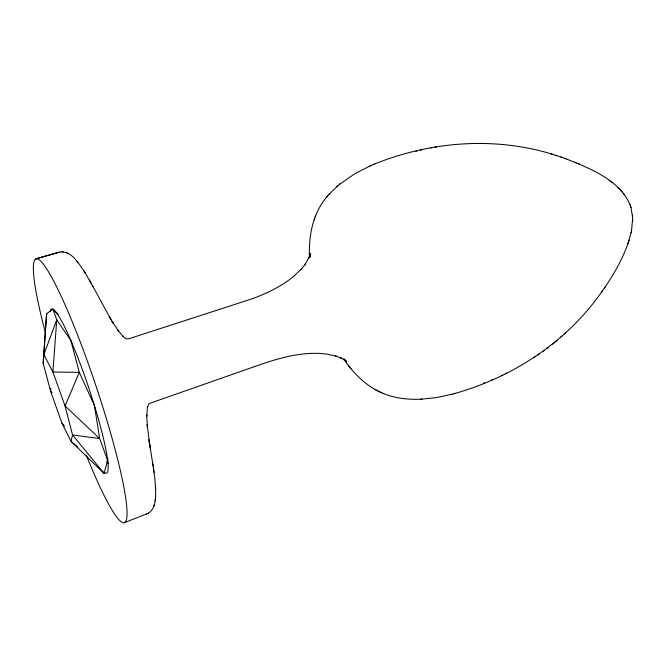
<?xml version="1.0" encoding="UTF-8"?>
<svg xmlns="http://www.w3.org/2000/svg" width="666" height="666" viewBox="0 0 666 666"><rect width="100%" height="100%" fill="white"/><g stroke="black" fill="none" stroke-linecap="round" stroke-linejoin="round"><path stroke-width="1" d="M631.51 230.736L632.692 218.365L631.01 207.459M632.658 221.47L632.7 219.572M309.798 257.209L309.873 256.01L309.773 257.451M50.782 388.153L50.591 391.192L61.871 422.927L70.987 441.308L104.129 473.476L108 458.633M52.114 392.574L50.591 391.192L43.165 363.195L46.62 313.661L53.03 309.257L58.025 314.485M43.165 363.195L46.62 313.661L46.92 314.543M147.985 513.411C156.602 508.358 155.644 496.386 155.569 487.745M309.815 257.034L310.406 253.28L309.732 256.668L310.323 254.062L309.141 257.784L309.906 255.794L304.803 264.885L305.378 264.102L300.791 269.68L301.065 269.364L293.315 276.656C281.618 286.355 266.059 293.739 251.29 299.076L129.537 338.544C125.991 339.535 125.458 338.261 122.902 336.222L123.401 336.705L117.757 330.011L118.465 330.944L112.03 321.337L113.02 322.893M155.136 500.832L155.419 498.609M628.812 241.017L631.235 232.043M631.085 232.767L631.643 230.061M153.746 506.451L153.996 505.694M154.071 505.444L154.321 504.678M604.387 288.062C614.035 273.967 622.627 258.974 628.221 242.782M627.955 243.581L629.054 240.268M327.514 196.054C312.795 212.829 308.466 235.997 309.482 257.717L309.44 256.177M314.144 219.68L314.568 218.531M315.118 217.041L315.551 215.859M454.079 393.706C513.245 377.081 567.474 341.666 602.522 290.717M601.814 291.733L605.069 287.079M329.062 194.272L337.495 186.022M326.781 196.895L329.812 193.406M560.772 337.146L561.829 336.197M564.485 333.791L565.526 332.858M339.502 184.34L354.886 173.693L371.153 165.443M336.638 186.746L340.384 183.6M552.064 344.464L557.001 340.401M547.036 348.368L548.168 347.527M543.09 351.332L544.23 350.483M533.899 357.7L535.073 356.909M537.928 354.961L539.102 354.179M501.39 375.649L502.63 375.066M505.552 373.684L506.793 373.102M124.4 522.627L147.111 513.786M373.151 164.594C432.8 140.193 500.949 135.764 562.087 157.426M146.678 513.977L148.418 513.22M370.021 165.934L374.292 164.094M483.449 383.241L484.682 382.75M491.808 379.828L493.048 379.329M254.57 366.583L149.117 403.571L147.328 407.234L147.469 406.685L146.753 416.225L146.736 415.018L147.427 427.306L147.194 424.542L149.9 446.187M254.37 366.658L263.095 363.653C282.517 357.059 300.599 352.739 318.864 353.363L326.448 354.012L335.997 356.069L335.531 355.927L341.325 358.075L340.268 357.625L345.712 360.697L343.789 359.29L346.57 361.438L343.673 358.708M35.806 258.866L59.207 252.214C71.345 249.842 78.605 263.586 84.532 271.795M36.289 258.724L59.207 252.214M420.887 399.192L435.755 397.702L452.114 394.239M450.915 394.572L455.286 393.373M415.867 151.274L417.182 150.957M420.279 150.2L421.595 149.883M430.561 147.935L431.918 147.677M435.114 147.078L436.471 146.828M422.053 399.15C408.716 399.85 395.005 398.459 382.625 393.181M61.813 251.731L62.321 251.731M62.587 251.74L63.095 251.748M551.148 153.979L552.355 154.346M555.527 155.303L556.701 155.661M565.084 158.466C589.277 168.207 618.847 179.146 630.136 204.887M560.947 157.034L566.192 158.849M575.083 162.238L576.115 162.671M578.787 163.786L579.778 164.202M67.333 252.98L65.867 252.364M349.941 367.482C358.35 377.788 368.598 386.938 380.835 392.399M379.778 391.933L383.708 393.656M375.025 389.46L378.713 391.425M609.207 180.361L609.848 180.844M611.213 181.851L611.821 182.301M77.914 447.336L70.987 441.308L72.552 434.965L65.052 405.977L52.914 372.011L43.881 354.612L56.743 319.797L53.03 309.257M617.873 187.429L618.373 187.929M619.189 188.711L619.655 189.169M620.579 190.126L621.037 190.634M621.644 191.3L622.069 191.758M76.374 260.548L77.93 262.412M61.871 422.927L64.477 426.098M343.822 359.44L349.575 367.016M348.634 365.875L350.907 368.664M623.293 193.223L623.692 193.731M624.092 194.231L624.458 194.697M84.882 272.352L93.598 287.695M83.924 270.837L85.481 273.301M109.157 316.541L113.528 323.726M109.732 317.482L110.897 319.472L92.541 285.714M89.46 280.086L90.484 281.943M90.501 281.968L91.508 283.791M103.372 471.928L103.596 472.385M103.671 472.544L104.129 473.476L72.552 434.965L99.65 438.569L107.734 460.681M630.086 204.745L630.327 205.394M630.294 205.303L630.511 205.911M630.494 205.869L631.043 207.576M152.739 463.611L154.845 478.346L155.653 489.36M153.113 465.867L149.151 441.167M148.926 439.627L150.15 447.86M153.455 468.056L154.071 472.261M632.492 215.051L632.542 215.618M632.558 215.909L632.608 216.533M155.461 485.447L155.536 487.037M309.399 254.287L309.44 255.886M108.35 463.353A86.305 10.889 71.5 0 1 106.835 460.939M50.208 311.122A86.588 10.223 71.5 0 1 88.412 386.838A86.588 10.223 71.5 0 1 104.562 472.585M45.538 333.092A139.119 16.492 71.5 0 1 56.185 285.914A139.119 16.492 71.5 0 1 124.45 490.392A139.119 16.492 71.5 0 1 86.413 455.536M56.743 319.797L52.914 372.011L79.312 372.369L94.447 405.602L99.65 438.569L65.052 405.977L79.312 372.369L70.821 340.409L56.743 319.797"/></g></svg>
